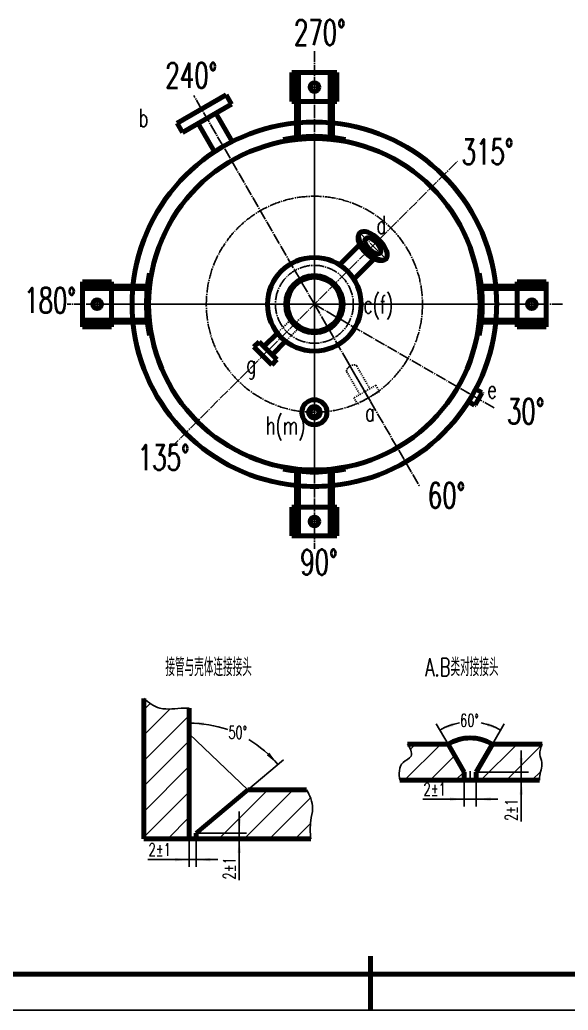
# Model space of a CAD drawing. Header units: millimetres. Extents: x -2970 to 2970, y -2100 to 2100.
# Drawn here: x -974 to 548, y -2100 to 650 of the extents above; entities that cross this region are included whole.
import ezdxf

# ---------------------------------------------------------------- set-up
doc = ezdxf.new("R2010")
doc.units = ezdxf.units.MM
doc.linetypes.add('EB_DASH', pattern=[6, 3, -3])
doc.linetypes.add('EB_DASHDOT', pattern=[39, 30, -3, 3, -3])
for name, color, linetype, lineweight in [('CAXA0', 7, 'Continuous', 70), ('CAXA1', 1, 'EB_DASHDOT', 25), ('CAXA2', 6, 'EB_DASH', 25), ('CAXA3', 2, 'Continuous', 25), ('CAXA4', 3, 'Continuous', 25), ('CAXA5', 4, 'Continuous', 25)]:
    doc.layers.add(name, color=color, linetype=linetype, lineweight=lineweight)
doc.styles.add('机械', font='txt', dxfattribs={"width": 0.667, "bigfont": 'gbcbig.shx'})
doc.dimstyles.new('机械', dxfattribs={"dimscale": 10, "dimtxt": 3.5, "dimasz": 4, "dimexe": 2, "dimexo": 0, "dimtad": 1, "dimdec": 1, "dimdsep": 46, "dimtxsty": '机械', "dimcen": 0, "dimdle": 6, "dimazin": 2, "dimtfac": 1, "dimtdec": 3, "dimtmove": 0, "dimatfit": 3, "dimfxl": 0, "dimtolj": 1, "dimtzin": 0, "dimarcsym": 0})

# ---------------------------------------------------------------- blocks, each defined once
blk = doc.blocks.new('CAXBLOCK13')
at = {"layer": 'CAXA0', "color": 0, "linetype": 'Continuous', "lineweight": 25}
for p, q in [((-629.5, -1265.9), (-611.9, -1248.3)), ((-629.5, -1336.6), (-556.4, -1263.5)), ((-629.5, -1407.3), (-503.4, -1281.2)), ((-629.5, -1478), (-503.4, -1351.9)), ((-629.5, -1548.7), (-503.4, -1422.6)), ((-629.5, -1619.4), (-503.4, -1493.3)), ((-563.2, -1623.9), (-503.4, -1564))]:
    blk.add_line(p, q, dxfattribs=at)
blk = doc.blocks.new('CAXBLOCK14')
at = {"layer": 'CAXA0', "color": 0, "linetype": 'Continuous', "lineweight": 25}
for p, q in [((-421.8, -1623.9), (-285.5, -1487.6)), ((-351.1, -1623.9), (-214.8, -1487.6)), ((-280.4, -1623.9), (-166.8, -1510.3)), ((-484.6, -1616), (-435.8, -1567.1)), ((-209.7, -1623.9), (-167.1, -1581.3))]:
    blk.add_line(p, q, dxfattribs=at)
blk = doc.blocks.new('*CAXBLOCK1516')
at = {"layer": 'CAXA4', "linetype": 'Continuous', "lineweight": 25}
for points in [[(-503.4, -1681.8), (-543.4, -1676.8), (-543.4, -1686.8)], [(-484.6, -1681.8), (-444.6, -1676.8), (-444.6, -1686.8)]]:
    blk.add_hatch(color=0, dxfattribs=at).paths.add_polyline_path(points, flags=0)
at = {"layer": 'CAXA4', "color": 0, "linetype": 'Continuous', "lineweight": 25}
for p, q in [((-503.4, -1623.9), (-503.4, -1701.8)), ((-484.6, -1623.9), (-484.6, -1701.8)), ((-424.6, -1681.8), (-618.2, -1681.8))]:
    blk.add_line(p, q, dxfattribs=at)
at = {"layer": 'CAXA4', "color": 0, "linetype": 'Continuous', "lineweight": 25, "insert": (-616.5, -1636.6), "char_height": 35, "attachment_point": 1, "style": '机械'}
blk.add_mtext('2{%%P}1', dxfattribs=at)
blk = doc.blocks.new('*CAXBLOCK1617')
at = {"layer": 'CAXA4', "linetype": 'Continuous', "lineweight": 25}
for points in [[(-364.7, -1608.1), (-369.7, -1568.1), (-359.7, -1568.1)], [(-364.7, -1623.9), (-369.7, -1663.9), (-359.7, -1663.9)]]:
    blk.add_hatch(color=0, dxfattribs=at).paths.add_polyline_path(points, flags=0)
at = {"layer": 'CAXA4', "color": 0, "linetype": 'Continuous', "lineweight": 25}
for p, q in [((-364.7, -1548.1), (-364.7, -1738.7)), ((-484.6, -1608.1), (-344.7, -1608.1)), ((-484.6, -1623.9), (-344.7, -1623.9))]:
    blk.add_line(p, q, dxfattribs=at)
at = {"layer": 'CAXA4', "color": 0, "linetype": 'Continuous', "lineweight": 25, "insert": (-409.8, -1736.9), "char_height": 35, "attachment_point": 1, "rotation": 90, "style": '机械'}
blk.add_mtext('2{%%P}1', dxfattribs=at)
blk = doc.blocks.new('*CAXBLOCK1718')
at = {"layer": 'CAXA4', "linetype": 'Continuous', "lineweight": 25}
for points in [[(-503.4, -1302.6), (-462.9, -1300.1), (-464.1, -1310.1)], [(-257.3, -1417.4), (-281.4, -1384.7), (-288.2, -1392.1)]]:
    blk.add_hatch(color=0, dxfattribs=at).paths.add_polyline_path(points, flags=0)
at = {"layer": 'CAXA4', "color": 0, "linetype": 'Continuous', "lineweight": 25}
blk.add_line((-341, -1487.6), (-242, -1404.5), dxfattribs=at)
for start, end in [(70.6305, 90), (40, 59.0975)]:
    blk.add_arc((-503.4, -1623.9), 321.2, start, end, dxfattribs=at)
at = {"layer": 'CAXA4', "color": 0, "linetype": 'Continuous', "lineweight": 25, "insert": (-395.1, -1311), "char_height": 35, "attachment_point": 1, "style": '机械'}
blk.add_mtext('50{%%D}', dxfattribs=at)
blk = doc.blocks.new('*CAXBLOCK1819')
at = {"layer": 'CAXA4', "linetype": 'Continuous', "lineweight": 25}
for points in [[(259.9, -1513.9), (219.9, -1518.9), (219.9, -1508.9)], [(292.9, -1513.9), (332.9, -1518.9), (332.9, -1508.9)]]:
    blk.add_hatch(color=0, dxfattribs=at).paths.add_polyline_path(points, flags=0)
at = {"layer": 'CAXA4', "color": 0, "linetype": 'Continuous', "lineweight": 25}
for p, q in [((259.9, -1439.2), (259.9, -1533.9)), ((292.9, -1461.6), (292.9, -1533.9)), ((145, -1513.9), (352.9, -1513.9))]:
    blk.add_line(p, q, dxfattribs=at)
at = {"layer": 'CAXA4', "color": 0, "linetype": 'Continuous', "lineweight": 25, "insert": (146.8, -1468.7), "char_height": 35, "attachment_point": 1, "style": '机械'}
blk.add_mtext('2{%%P}1', dxfattribs=at)
blk = doc.blocks.new('*CAXBLOCK1920')
at = {"layer": 'CAXA3', "linetype": 'Continuous', "lineweight": 25}
for points in [[(418.2, -1439.2), (413.2, -1399.2), (423.2, -1399.2)], [(418.2, -1461.6), (413.2, -1501.6), (423.2, -1501.6)]]:
    blk.add_hatch(color=0, dxfattribs=at).paths.add_polyline_path(points, flags=0)
at = {"layer": 'CAXA3', "color": 0, "linetype": 'Continuous', "lineweight": 25}
for p, q in [((418.2, -1379.2), (418.2, -1576.4)), ((334.4, -1439.2), (438.2, -1439.2)), ((469.1, -1461.6), (398.2, -1461.6))]:
    blk.add_line(p, q, dxfattribs=at)
at = {"layer": 'CAXA3', "color": 0, "linetype": 'Continuous', "lineweight": 25, "insert": (373, -1574.7), "char_height": 35, "attachment_point": 1, "rotation": 90, "style": '机械'}
blk.add_mtext('2{%%P}1', dxfattribs=at)
blk = doc.blocks.new('*CAXBLOCK2021')
at = {"layer": 'CAXA4', "linetype": 'Continuous', "lineweight": 25}
for points in [[(192.1, -1321.9), (227.4, -1301.4), (230.2, -1310.9)], [(360.6, -1321.9), (325.3, -1301.4), (322.5, -1310.9)]]:
    blk.add_hatch(color=0, dxfattribs=at).paths.add_polyline_path(points, flags=0)
at = {"layer": 'CAXA4', "color": 0, "linetype": 'Continuous', "lineweight": 25}
for p, q in [((214.8, -1361.2), (182.1, -1304.5)), ((337.9, -1361.2), (370.6, -1304.5))]:
    blk.add_line(p, q, dxfattribs=at)
for start, end in [(100.2775, 120), (60, 79.7225)]:
    blk.add_arc((276.4, -1467.8), 168.4, start, end, dxfattribs=at)
at = {"layer": 'CAXA4', "color": 0, "linetype": 'Continuous', "lineweight": 25, "insert": (248.1, -1277.6), "char_height": 35, "attachment_point": 1, "style": '机械'}
blk.add_mtext('60{%%D}', dxfattribs=at)
blk = doc.blocks.new('CAXBLOCK21')
at = {"layer": 'CAXA0', "color": 0, "linetype": 'Continuous', "lineweight": 25}
for p, q in [((94.1, -1461.6), (194.9, -1360.8)), ((110.3, -1374.7), (124.2, -1360.8)), ((306.2, -1461.6), (407, -1360.8)), ((376.9, -1461.6), (475.3, -1363.2)), ((164.8, -1461.6), (233.3, -1393.1)), ((235.5, -1461.6), (259.1, -1437.9)), ((447.6, -1461.6), (472, -1437.2))]:
    blk.add_line(p, q, dxfattribs=at)
blk = doc.blocks.new('CAXBLOCK99', base_point=(2870, -2000))
at = {"layer": 'CAXA0', "color": 0, "linetype": 'Continuous', "lineweight": 70}
for p, q in [((0, -2100), (0, -1950)), ((-2870, -2000), (2870, -2000))]:
    blk.add_line(p, q, dxfattribs=at)
at = {"layer": 'CAXA0', "color": 0, "linetype": 'Continuous', "lineweight": 25}
blk.add_line((2970, -2100), (-2970, -2100), dxfattribs=at)

msp = doc.modelspace()

# ---------------------------------------------------------------- linework, layer by layer
at = {"layer": 'CAXA0'}
for p, q in [((-218.7, 423.72), (-218.7, 503.72)), ((-218.7, 503.72), (-93.7, 503.72)), ((-206.2, 323.72), (-206.2, 503.72)), ((-200.2, 324.33), (-200.2, 503.72)), ((-112.2, 324.33), (-112.2, 503.72)), ((-106.2, 323.72), (-106.2, 503.72)), ((-93.7, 503.72), (-93.7, 423.72)), ((-537.03, 363.41), (-401.37, 441.74)), ((-401.37, 441.74), (-386.37, 415.75)), ((-522.03, 337.43), (-386.37, 415.75)), ((-206.2, 423.72), (-218.7, 423.72)), ((-112.2, 423.72), (-200.2, 423.72)), ((-93.7, 423.72), (-106.2, 423.72)), ((-429.52, 390.84), (-384.12, 312.2)), ((-537.03, 363.41), (-522.03, 337.43)), ((-478.88, 362.34), (-433.48, 283.7)), ((-200.2, 369.33), (-206.2, 369.33)), ((-112.2, 369.33), (-106.2, 369.33)), ((-243.01, 312.18), (-243.01, 318.18)), ((-69.4, 312.18), (-69.4, 318.18)), ((-86.67, -29.72), (-30.34, 26.61)), ((-46.36, -70.02), (9.97, -13.7)), ((-607.94, -52.75), (-613.94, -52.75)), ((295.53, -52.75), (301.53, -52.75)), ((-799.48, -77.06), (-719.48, -77.06)), ((-799.48, -202.06), (-799.48, -77.06)), ((-719.48, -77.06), (-719.48, -89.56)), ((407.07, -89.56), (407.07, -77.06)), ((407.07, -77.06), (487.07, -77.06)), ((487.07, -77.06), (487.07, -202.06)), ((-619.48, -89.56), (-799.48, -89.56)), ((-620.09, -95.56), (-799.48, -95.56)), ((-719.48, -95.56), (-719.48, -183.56)), ((-665.09, -95.56), (-665.09, -89.56)), ((307.07, -89.56), (487.07, -89.56)), ((307.69, -95.56), (487.07, -95.56)), ((352.69, -95.56), (352.69, -89.56)), ((407.07, -183.56), (407.07, -95.56)), ((-620.09, -183.56), (-799.48, -183.56)), ((-619.48, -189.56), (-799.48, -189.56)), ((-719.48, -189.56), (-719.48, -202.06)), ((-665.09, -183.56), (-665.09, -189.56)), ((307.07, -189.56), (487.07, -189.56)), ((307.69, -183.56), (487.07, -183.56)), ((352.69, -183.56), (352.69, -189.56)), ((407.07, -202.06), (407.07, -189.56)), ((-719.48, -202.06), (-799.48, -202.06)), ((-258.74, -219.47), (-296.39, -257.12)), ((487.07, -202.06), (407.07, -202.06)), ((-607.94, -226.36), (-613.94, -226.36)), ((-323.97, -257.83), (-309.83, -243.69)), ((-260.33, -293.19), (-309.83, -243.69)), ((-236.11, -242.1), (-273.77, -279.75)), ((295.53, -226.36), (301.53, -226.36)), ((-274.47, -307.33), (-323.97, -257.83)), ((-260.33, -293.19), (-274.47, -307.33)), ((308.46, -384.74), (291.67, -375.04)), ((308.46, -384.74), (308.83, -386.1)), ((288.46, -419.38), (271.67, -409.68)), ((308.83, -386.1), (289.83, -419.01)), ((289.83, -419.01), (288.46, -419.38)), ((-243.01, -591.29), (-243.01, -597.29)), ((-206.2, -602.83), (-206.2, -782.83)), ((-200.2, -603.45), (-200.2, -782.83)), ((-112.2, -603.45), (-112.2, -782.83)), ((-106.2, -602.83), (-106.2, -782.83)), ((-69.4, -591.29), (-69.4, -597.29)), ((-200.2, -648.45), (-206.2, -648.45)), ((-112.2, -648.45), (-106.2, -648.45)), ((-218.7, -782.83), (-218.7, -702.83)), ((-218.7, -702.83), (-206.2, -702.83)), ((-200.2, -702.83), (-112.2, -702.83)), ((-106.2, -702.83), (-93.7, -702.83)), ((-93.7, -702.83), (-93.7, -782.83)), ((-93.7, -782.83), (-218.7, -782.83)), ((-629.47, -1234.09), (-629.47, -1623.87)), ((-503.37, -1261.04), (-503.37, -1623.87)), ((102.09, -1360.76), (215.53, -1360.76)), ((259.85, -1439.16), (214.83, -1361.18)), ((292.86, -1439.16), (337.89, -1361.18)), ((337.19, -1360.76), (476.39, -1360.76)), ((259.85, -1461.58), (259.85, -1439.16)), ((292.86, -1461.58), (292.86, -1439.16)), ((80.85, -1461.58), (469.09, -1461.58)), ((-484.6, -1608.12), (-340.96, -1487.59)), ((-340.96, -1487.59), (-178.17, -1487.59)), ((-484.6, -1623.87), (-484.6, -1608.12)), ((-629.47, -1623.87), (-166.21, -1623.87))]:
    msp.add_line(p, q, dxfattribs=at)
for centre, radius in [((-156.2, 463.72), 12), ((-156.2, -139.56), 460), ((-156.2, -139.56), 130), ((-156.2, -139.56), 79.5), ((-156.2, -139.56), 75), ((-759.48, -139.56), 12), ((447.07, -139.56), 12), ((-156.2, -439.56), 35), ((-156.2, -439.56), 16), ((-156.2, -439.56), 12.5), ((-156.2, -742.83), 12)]:
    msp.add_circle(centre, radius, dxfattribs=at)
for centre, radius, start, end in [((-156.2, -139.56), 506, 95.67089, 174.32911), ((-156.2, -139.56), 506, 85.01146, 94.98854), ((-156.2, -139.56), 506, 5.67089, 84.32911), ((-156.2, -133.56), 460, 79.12271, 100.87729), ((-162.2, -139.56), 460, 169.12271, 190.87729), ((-150.2, -139.56), 460, 349.12271, 10.87729), ((-156.2, -139.56), 506, 175.01146, 184.98854), ((-156.2, -139.56), 506, 355.01146, 4.98854), ((-156.2, -139.56), 506, 185.67089, 264.32911), ((-156.2, -139.56), 506, 275.67089, 354.32911), ((-156.2, -145.56), 460, 259.12271, 280.87729), ((-156.2, -139.56), 506, 265.01146, 274.98854), ((276.36, -1462.03), 118.14, 58.61352, 121.38648)]:
    msp.add_arc(centre, radius, start, end, dxfattribs=at)
for major_axis, ratio in [((-36.2, 36.2), 0.4638317), ((-20.08, 20.08), 0.4712539)]:
    msp.add_ellipse((6.22, 22.86), major_axis=major_axis, ratio=ratio, dxfattribs=at)
msp.add_rational_spline([(-29.99, 59.06), (-49.73, 39.32), (-13.53, 3.11), (22.68, -33.09), (42.42, -13.34)], [1, 0.707106781187, 1, 0.707107316056, 0.999998930263], degree=2, knots=[0, 0, 0, 63.4703245, 63.4703245, 126.940533, 126.940533, 126.940533], dxfattribs=at)
at = {"layer": 'CAXA1', "linetype": 'EB_DASHDOT', "lineweight": 25}
for p, q in [((-156.2, 563.09), (-156.2, -819.07)), ((-156.2, 491.08), (-156.2, -764.97)), ((-141.2, 463.72), (-171.2, 463.72)), ((-156.2, 323.44), (-156.2, -602.56)), ((-156.2, 163.44), (-156.2, -442.56)), ((-156.2, 71.23), (-156.2, -350.35)), ((-156.2, -6.56), (-156.2, -272.56)), ((-156.2, -36.56), (-156.2, -242.56)), ((-156.2, -57.06), (-156.2, -222.06)), ((-156.2, -61.56), (-156.2, -217.56)), ((-156.2, -71.56), (-156.2, -207.56)), ((-156.2, -82.56), (-156.2, -196.56)), ((-759.48, -124.56), (-759.48, -154.56)), ((447.07, -154.56), (447.07, -124.56)), ((532.95, -139.56), (-842.73, -139.56)), ((474.45, -139.56), (-785.69, -139.56)), ((306.8, -139.56), (-619.2, -139.56)), ((146.8, -139.56), (-459.2, -139.56)), ((54.59, -139.56), (-366.99, -139.56)), ((-23.2, -139.56), (-289.2, -139.56)), ((-53.2, -139.56), (-259.2, -139.56)), ((-73.7, -139.56), (-238.7, -139.56)), ((-78.2, -139.56), (-234.2, -139.56)), ((-88.2, -139.56), (-224.2, -139.56)), ((-99.2, -139.56), (-213.2, -139.56)), ((-71.7, -285.92), (-0.6, -409.07)), ((301.93, -404.06), (262.09, -381.06)), ((-171.2, -742.83), (-141.2, -742.83)), ((276.36, -1464.58), (276.36, -1436.16))]:
    msp.add_line(p, q, dxfattribs=at)
at = {"layer": 'CAXA1'}
for p, q in [((-156.2, -139.56), (-491.1, 440.51)), ((-555.31, -538.67), (240.9, 257.54)), ((47.54, -18.46), (-34.33, 63.41)), ((-156.2, -139.56), (136.67, -646.82)), ((-156.2, -139.56), (343.34, -427.97))]:
    msp.add_line(p, q, dxfattribs=at)
for radius in [300, 108.12]:
    msp.add_circle((-156.2, -139.56), radius, dxfattribs=at)
at = {"layer": 'CAXA2'}
for p, q in [((-219.33, -180.06), (-258.74, -219.47)), ((-196.7, -202.68), (-236.11, -242.1)), ((-66.47, -326.98), (-30.06, -390.05)), ((-38.76, -310.98), (-2.34, -374.05)), ((14.11, -364.55), (-46.51, -399.55)), ((24.11, -381.87), (-36.51, -416.87)), ((14.11, -364.55), (24.11, -381.87)), ((-36.51, -416.87), (-46.51, -399.55))]:
    msp.add_line(p, q, dxfattribs=at)
msp.add_rational_spline([(-38.45, -311.51), (-43.24, -303.21), (-57.1, -311.21), (-70.95, -319.21), (-66.16, -327.51)], [1, 0.707106781187, 1, 0.707106781187, 1], degree=2, knots=[0, 0, 0, 20.3794929, 20.3794929, 40.7589858, 40.7589858, 40.7589858], dxfattribs=at)
at = {"layer": 'CAXA3'}
msp.add_line((-340.96, -1487.59), (-503.37, -1332.61), dxfattribs=at)
for points, knots in [([(-629.47, -1234.09), (-616.93, -1245.94), (-581.9, -1270.66), (-535.42, -1260.42), (-508.23, -1261.04), (-503.37, -1261.04)], [0, 0, 0, 0, 52.0671813, 119.7706326, 134.4443068, 134.4443068, 134.4443068, 134.4443068]), ([(102.09, -1360.76), (109.22, -1370.07), (122.52, -1397.37), (76.89, -1411.7), (78.05, -1444.92), (80.85, -1461.58)], [0, 0, 0, 0, 36.3771837, 65.2099468, 117.5895027, 117.5895027, 117.5895027, 117.5895027]), ([(476.39, -1360.76), (472.05, -1369.59), (466.07, -1387.77), (480.59, -1418.08), (468.55, -1442.4), (469.04, -1459.03), (469.09, -1461.58)], [0, 0, 0, 0, 29.6915933, 53.0202023, 95.5257801, 103.2006098, 103.2006098, 103.2006098, 103.2006098]), ([(-178.17, -1487.59), (-168.4, -1502.92), (-156.3, -1532.96), (-169.27, -1578.53), (-167.65, -1607.09), (-166.21, -1623.87)], [0, 0, 0, 0, 54.8943437, 89.4034214, 140.228053, 140.228053, 140.228053, 140.228053])]:
    msp.add_open_spline(points, degree=3, knots=knots, dxfattribs=at)
at = {"layer": 'CAXA4'}
msp.add_line((292.86, -1439.16), (334.38, -1439.16), dxfattribs=at)

# ---------------------------------------------------------------- block references
at = {"layer": 'CAXA0', "linetype": 'Continuous', "lineweight": 70}
msp.add_blockref('CAXBLOCK99', (2870, -2000), dxfattribs=at)
at = {"layer": 'CAXA5'}
for name in ['CAXBLOCK13', 'CAXBLOCK21', 'CAXBLOCK14']:
    msp.add_blockref(name, (0, 0), dxfattribs=at)

# ---------------------------------------------------------------- texts
at = {"layer": 'CAXA4', "linetype": 'Continuous', "lineweight": 25, "attachment_point": 1, "style": '机械'}
for s, insert, char_height in [('270{%%D}', (-213.14, 650.28), 70), ('240{%%D}', (-569.81, 531.06), 70), ('b', (-644.07, 403.06), 50), ('315{%%D}', (252.43, 318.72), 70), ('d', (16.49, 105.75), 50), ('180{%%D}', (-961.77, -93.61), 70), ('c(f)', (-19.99, -114.77), 50), ('g', (-344.81, -280.54), 50), ('e', (324.12, -350.92), 50), ('30{%%D}', (378.41, -401.74), 70), ('a', (-15.19, -414.57), 50), ('h(m)', (-290.87, -451.43), 50), ('135{%%D}', (-646.52, -530.14), 70), ('60{%%D}', (158.49, -635.19), 70), ('90{%%D}', (-195.43, -820.64), 70), ('接管与壳体连接接头', (-569.81, -1122.43), 50), ('A.B类对接接头', (151.62, -1122.43), 50)]:
    msp.add_mtext(s, dxfattribs=dict(at, insert=insert, char_height=char_height))

# ---------------------------------------------------------------- dimensions: what is measured, and where the dimension line sits
at = {"layer": 'CAXA4'}
for base, line1, line2, text, picture, middle in [((-367.61, -1332.72), ((-503.37, -1261.04), (-503.37, -1623.87)), ((-484.6, -1608.12), (-340.96, -1487.59)), '50{%%D}', '*CAXBLOCK1718', (-367.61, -1332.72)), ((276.36, -1299.3), ((259.85, -1439.16), (214.83, -1361.18)), ((292.86, -1439.16), (337.89, -1361.18)), '60{%%D}', '*CAXBLOCK2021', (276.36, -1299.3))]:
    dim = msp.add_angular_dim_2l(base=base, line1=line1, line2=line2, text=text, dimstyle='机械', dxfattribs=at)
    dim.commit()
    dim.dimension.update_dxf_attribs({"geometry": picture, "text_midpoint": middle})
for base, p1, p2, angle, picture, middle in [((418.19, -1546.04), (334.38, -1439.16), (469.09, -1461.58), 90, '*CAXBLOCK1920', (394.44, -1546.04)), ((175.38, -1513.88), (259.85, -1439.16), (292.86, -1461.58), 180, '*CAXBLOCK1819', (175.38, -1490.13)), ((-364.66, -1708.33), (-484.6, -1608.12), (-484.6, -1623.87), 90, '*CAXBLOCK1617', (-388.41, -1708.33)), ((-587.84, -1681.78), (-484.6, -1623.87), (-503.37, -1623.87), 180, '*CAXBLOCK1516', (-587.84, -1658.03))]:
    dim = msp.add_linear_dim(base=base, p1=p1, p2=p2, angle=angle, text='2{%%P}1', dimstyle='机械', dxfattribs=at)
    dim.commit()
    dim.dimension.update_dxf_attribs({"geometry": picture, "text_midpoint": middle})

doc.saveas('drawing.dxf')
